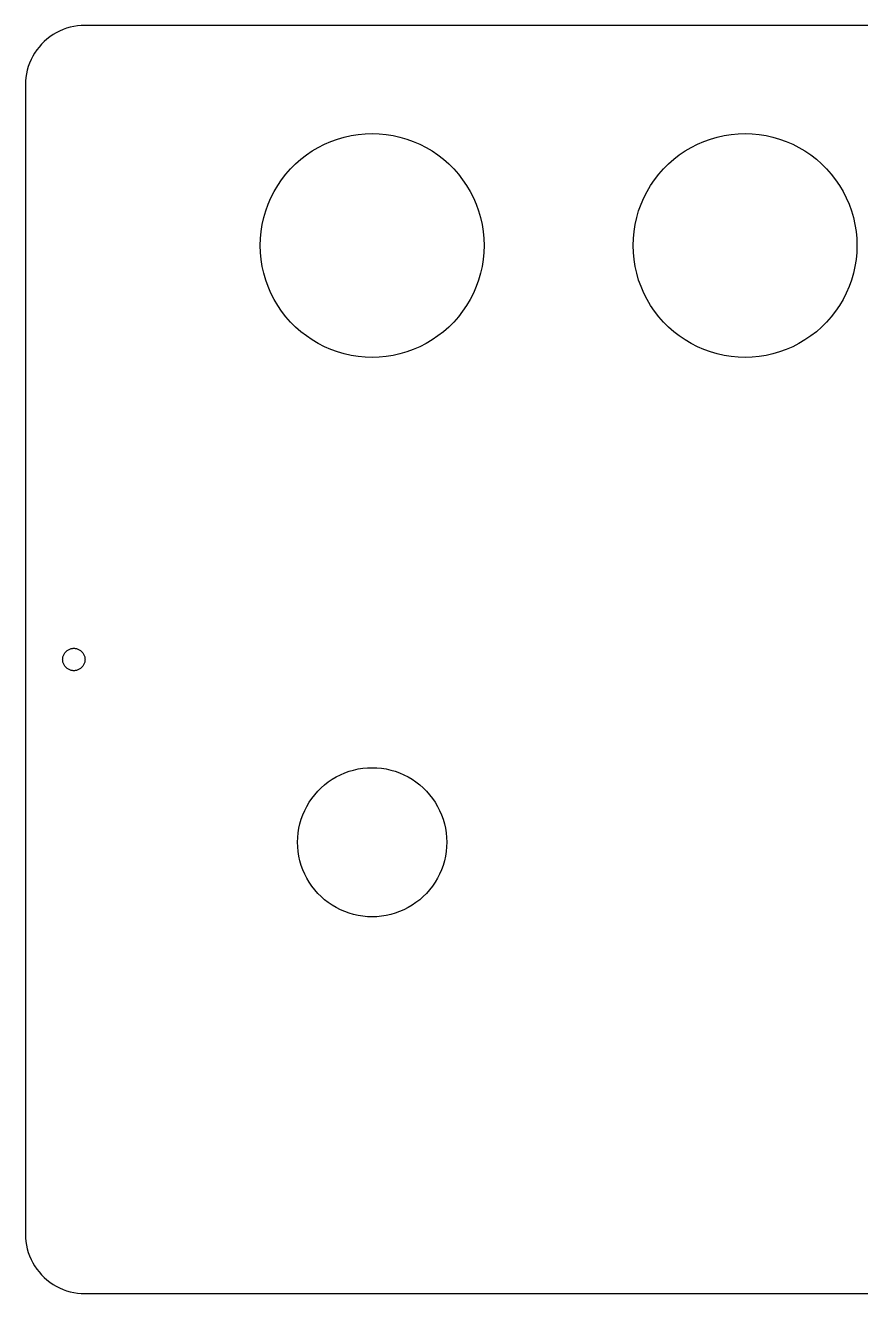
# Model space of a CAD drawing. Header units: metres. Extents: x 0 to 230, y 0 to 170.
# Drawn here: x 0 to 112, y 0 to 170 of the extents above; entities that cross this region are included whole.
import ezdxf

# ---------------------------------------------------------------- set-up
doc = ezdxf.new("R2010")
doc.units = ezdxf.units.M

msp = doc.modelspace()

# ---------------------------------------------------------------- linework, layer by layer
for p, q in [((8, 170), (7.49768, 169.984)), ((222, 170), (8, 170)), ((3.29773, 168.472), (2.90062, 168.164)), ((3.71339, 168.755), (3.29773, 168.472)), ((4.14598, 169.01), (3.71339, 168.755)), ((4.59378, 169.239), (4.14598, 169.01)), ((5.05501, 169.438), (4.59378, 169.239)), ((5.52788, 169.608), (5.05501, 169.438)), ((6.01048, 169.749), (5.52788, 169.608)), ((6.50096, 169.858), (6.01048, 169.749)), ((6.99734, 169.937), (6.50096, 169.858)), ((7.49768, 169.984), (6.99734, 169.937)), ((1.52788, 166.702), (1.24539, 166.287)), ((1.83591, 167.099), (1.52788, 166.702)), ((2.16826, 167.476), (1.83591, 167.099)), ((2.52364, 167.832), (2.16826, 167.476)), ((2.90062, 168.164), (2.52364, 167.832)), ((0.5618, 164.945), (0.39156, 164.472)), ((0.7614, 165.406), (0.5618, 164.945)), ((0.98955, 165.854), (0.7614, 165.406)), ((1.24539, 166.287), (0.98955, 165.854)), ((0.14171, 163.499), (0.0631, 163.003)), ((0.25134, 163.99), (0.14171, 163.499)), ((0.39156, 164.472), (0.25134, 163.99)), ((0.01579, 162.502), (0, 162)), ((0, 162), (0, 8)), ((0.0631, 163.003), (0.01579, 162.502)), ((40.9781, 154.447), (41.8647, 154.766)), ((41.8647, 154.766), (42.7697, 155.029)), ((42.7697, 155.029), (43.6893, 155.234)), ((43.6893, 155.234), (44.62, 155.382)), ((44.62, 155.382), (45.5582, 155.47)), ((45.5582, 155.47), (46.5, 155.5)), ((46.5, 155.5), (47.4418, 155.47)), ((47.4418, 155.47), (48.38, 155.382)), ((48.38, 155.382), (49.3107, 155.234)), ((49.3107, 155.234), (50.2303, 155.029)), ((50.2303, 155.029), (51.1353, 154.766)), ((51.1353, 154.766), (52.0219, 154.447)), ((90.9781, 154.447), (91.8647, 154.766)), ((91.8647, 154.766), (92.7696, 155.029)), ((92.7696, 155.029), (93.6893, 155.234)), ((93.6893, 155.234), (94.62, 155.382)), ((94.62, 155.382), (95.5581, 155.47)), ((95.5581, 155.47), (96.5, 155.5)), ((96.5, 155.5), (97.4418, 155.47)), ((97.4418, 155.47), (98.38, 155.382)), ((98.38, 155.382), (99.3107, 155.234)), ((99.3107, 155.234), (100.23, 155.029)), ((100.23, 155.029), (101.135, 154.766)), ((101.135, 154.766), (102.022, 154.447)), ((37.6832, 152.635), (38.4626, 153.165)), ((38.4626, 153.165), (39.2737, 153.645)), ((39.2737, 153.645), (40.1133, 154.072)), ((40.1133, 154.072), (40.9781, 154.447)), ((52.0219, 154.447), (52.8867, 154.072)), ((52.8867, 154.072), (53.7263, 153.645)), ((53.7263, 153.645), (54.5374, 153.165)), ((54.5374, 153.165), (55.3168, 152.635)), ((87.6832, 152.635), (88.4626, 153.165)), ((88.4626, 153.165), (89.2737, 153.645)), ((89.2737, 153.645), (90.1133, 154.072)), ((90.1133, 154.072), (90.9781, 154.447)), ((102.022, 154.447), (102.887, 154.072)), ((102.887, 154.072), (103.726, 153.645)), ((103.726, 153.645), (104.537, 153.165)), ((104.537, 153.165), (105.317, 152.635)), ((35.5655, 150.768), (36.2318, 151.435)), ((36.2318, 151.435), (36.9386, 152.058)), ((36.9386, 152.058), (37.6832, 152.635)), ((55.3168, 152.635), (56.0614, 152.058)), ((56.0614, 152.058), (56.7682, 151.435)), ((56.7682, 151.435), (57.4345, 150.768)), ((85.5655, 150.768), (86.2318, 151.435)), ((86.2318, 151.435), (86.9386, 152.058)), ((86.9386, 152.058), (87.6832, 152.635)), ((105.317, 152.635), (106.061, 152.058)), ((106.061, 152.058), (106.768, 151.435)), ((106.768, 151.435), (107.435, 150.768)), ((34.3647, 149.317), (34.9423, 150.061)), ((34.9423, 150.061), (35.5655, 150.768)), ((57.4345, 150.768), (58.0577, 150.061)), ((58.0577, 150.061), (58.6353, 149.317)), ((84.3647, 149.317), (84.9423, 150.061)), ((84.9423, 150.061), (85.5655, 150.768)), ((107.435, 150.768), (108.058, 150.061)), ((108.058, 150.061), (108.635, 149.317)), ((33.3554, 147.726), (33.8351, 148.537)), ((33.8351, 148.537), (34.3647, 149.317)), ((58.6353, 149.317), (59.1649, 148.537)), ((59.1649, 148.537), (59.6446, 147.726)), ((83.3554, 147.726), (83.8351, 148.537)), ((83.8351, 148.537), (84.3647, 149.317)), ((108.635, 149.317), (109.165, 148.537)), ((109.165, 148.537), (109.645, 147.726)), ((32.5534, 146.022), (32.9276, 146.887)), ((32.9276, 146.887), (33.3554, 147.726)), ((59.6446, 147.726), (60.0724, 146.887)), ((60.0724, 146.887), (60.4466, 146.022)), ((82.5533, 146.022), (82.9276, 146.887)), ((82.9276, 146.887), (83.3554, 147.726)), ((109.645, 147.726), (110.072, 146.887)), ((110.072, 146.887), (110.447, 146.022)), ((31.9713, 144.23), (32.2342, 145.135)), ((32.2342, 145.135), (32.5534, 146.022)), ((60.4466, 146.022), (60.7658, 145.135)), ((60.7658, 145.135), (61.0287, 144.23)), ((81.9713, 144.23), (82.2341, 145.135)), ((82.2341, 145.135), (82.5533, 146.022)), ((110.447, 146.022), (110.766, 145.135)), ((110.766, 145.135), (111.029, 144.23)), ((31.6183, 142.38), (31.7657, 143.311)), ((31.7657, 143.311), (31.9713, 144.23)), ((61.0287, 144.23), (61.2343, 143.311)), ((61.2343, 143.311), (61.3817, 142.38)), ((81.6183, 142.38), (81.7657, 143.311)), ((81.7657, 143.311), (81.9713, 144.23)), ((111.029, 144.23), (111.234, 143.311)), ((111.234, 143.311), (111.382, 142.38)), ((31.5, 140.5), (31.5296, 141.442)), ((31.5296, 141.442), (31.6183, 142.38)), ((61.3817, 142.38), (61.4704, 141.442)), ((61.4704, 141.442), (61.5, 140.5)), ((81.5, 140.5), (81.5296, 141.442)), ((81.5296, 141.442), (81.6183, 142.38)), ((111.382, 142.38), (111.47, 141.442)), ((111.47, 141.442), (111.5, 140.5)), ((31.5296, 139.558), (31.5, 140.5)), ((31.6183, 138.62), (31.5296, 139.558)), ((61.4704, 139.558), (61.3817, 138.62)), ((61.5, 140.5), (61.4704, 139.558)), ((81.5296, 139.558), (81.5, 140.5)), ((81.6183, 138.62), (81.5296, 139.558)), ((111.47, 139.558), (111.382, 138.62)), ((111.5, 140.5), (111.47, 139.558)), ((31.7657, 137.689), (31.6183, 138.62)), ((61.3817, 138.62), (61.2343, 137.689)), ((81.7657, 137.689), (81.6183, 138.62)), ((111.382, 138.62), (111.234, 137.689)), ((31.9713, 136.77), (31.7657, 137.689)), ((32.2342, 135.865), (31.9713, 136.77)), ((61.0287, 136.77), (60.7658, 135.865)), ((61.2343, 137.689), (61.0287, 136.77)), ((81.9713, 136.77), (81.7657, 137.689)), ((82.2341, 135.865), (81.9713, 136.77)), ((111.029, 136.77), (110.766, 135.865)), ((111.234, 137.689), (111.029, 136.77)), ((32.5534, 134.978), (32.2342, 135.865)), ((32.9276, 134.113), (32.5534, 134.978)), ((60.4466, 134.978), (60.0724, 134.113)), ((60.7658, 135.865), (60.4466, 134.978)), ((82.5533, 134.978), (82.2341, 135.865)), ((82.9276, 134.113), (82.5533, 134.978)), ((110.447, 134.978), (110.072, 134.113)), ((110.766, 135.865), (110.447, 134.978)), ((33.3554, 133.274), (32.9276, 134.113)), ((33.8351, 132.463), (33.3554, 133.274)), ((59.6446, 133.274), (59.1649, 132.463)), ((60.0724, 134.113), (59.6446, 133.274)), ((83.3554, 133.274), (82.9276, 134.113)), ((83.8351, 132.463), (83.3554, 133.274)), ((109.645, 133.274), (109.165, 132.463)), ((110.072, 134.113), (109.645, 133.274)), ((34.3647, 131.683), (33.8351, 132.463)), ((34.9423, 130.939), (34.3647, 131.683)), ((35.5655, 130.232), (34.9423, 130.939)), ((58.0577, 130.939), (57.4345, 130.232)), ((58.6353, 131.683), (58.0577, 130.939)), ((59.1649, 132.463), (58.6353, 131.683)), ((84.3647, 131.683), (83.8351, 132.463)), ((84.9423, 130.939), (84.3647, 131.683)), ((85.5655, 130.232), (84.9423, 130.939)), ((108.058, 130.939), (107.435, 130.232)), ((108.635, 131.683), (108.058, 130.939)), ((109.165, 132.463), (108.635, 131.683)), ((36.2318, 129.565), (35.5655, 130.232)), ((36.9386, 128.942), (36.2318, 129.565)), ((56.7682, 129.565), (56.0614, 128.942)), ((57.4345, 130.232), (56.7682, 129.565)), ((86.2318, 129.565), (85.5655, 130.232)), ((86.9386, 128.942), (86.2318, 129.565)), ((106.768, 129.565), (106.061, 128.942)), ((107.435, 130.232), (106.768, 129.565)), ((37.6832, 128.365), (36.9386, 128.942)), ((38.4626, 127.835), (37.6832, 128.365)), ((39.2737, 127.355), (38.4626, 127.835)), ((54.5374, 127.835), (53.7263, 127.355)), ((55.3168, 128.365), (54.5374, 127.835)), ((56.0614, 128.942), (55.3168, 128.365)), ((87.6832, 128.365), (86.9386, 128.942)), ((88.4626, 127.835), (87.6832, 128.365)), ((89.2737, 127.355), (88.4626, 127.835)), ((104.537, 127.835), (103.726, 127.355)), ((105.317, 128.365), (104.537, 127.835)), ((106.061, 128.942), (105.317, 128.365)), ((40.1133, 126.928), (39.2737, 127.355)), ((40.9781, 126.553), (40.1133, 126.928)), ((41.8647, 126.234), (40.9781, 126.553)), ((42.7697, 125.971), (41.8647, 126.234)), ((43.6893, 125.766), (42.7697, 125.971)), ((50.2303, 125.971), (49.3107, 125.766)), ((51.1353, 126.234), (50.2303, 125.971)), ((52.0219, 126.553), (51.1353, 126.234)), ((52.8867, 126.928), (52.0219, 126.553)), ((53.7263, 127.355), (52.8867, 126.928)), ((90.1133, 126.928), (89.2737, 127.355)), ((90.9781, 126.553), (90.1133, 126.928)), ((91.8647, 126.234), (90.9781, 126.553)), ((92.7696, 125.971), (91.8647, 126.234)), ((93.6893, 125.766), (92.7696, 125.971)), ((100.23, 125.971), (99.3107, 125.766)), ((101.135, 126.234), (100.23, 125.971)), ((102.022, 126.553), (101.135, 126.234)), ((102.887, 126.928), (102.022, 126.553)), ((103.726, 127.355), (102.887, 126.928)), ((44.62, 125.618), (43.6893, 125.766)), ((45.5582, 125.53), (44.62, 125.618)), ((46.5, 125.5), (45.5582, 125.53)), ((47.4418, 125.53), (46.5, 125.5)), ((48.38, 125.618), (47.4418, 125.53)), ((49.3107, 125.766), (48.38, 125.618)), ((94.62, 125.618), (93.6893, 125.766)), ((95.5581, 125.53), (94.62, 125.618)), ((96.5, 125.5), (95.5581, 125.53)), ((97.4418, 125.53), (96.5, 125.5)), ((98.38, 125.618), (97.4418, 125.53)), ((99.3107, 125.766), (98.38, 125.618)), ((5, 85), (5.00294, 85.0942)), ((5.00294, 84.9058), (5, 85)), ((5.00294, 85.0942), (5.01183, 85.188)), ((5.01183, 85.188), (5.02657, 85.2811)), ((5.02657, 85.2811), (5.04712, 85.373)), ((5.04712, 85.373), (5.07341, 85.4635)), ((5.07341, 85.4635), (5.10533, 85.5522)), ((5.10533, 85.5522), (5.14275, 85.6387)), ((5.14275, 85.6387), (5.18553, 85.7226)), ((5.18553, 85.7226), (5.23351, 85.8037)), ((5.23351, 85.8037), (5.28647, 85.8817)), ((5.28647, 85.8817), (5.34422, 85.9561)), ((5.34422, 85.9561), (5.40654, 86.0268)), ((5.40654, 86.0268), (5.47318, 86.0934)), ((5.47318, 86.0934), (5.54385, 86.1558)), ((5.54385, 86.1558), (5.61832, 86.2135)), ((5.61832, 86.2135), (5.69626, 86.2665)), ((5.69626, 86.2665), (5.77736, 86.3145)), ((5.77736, 86.3145), (5.86133, 86.3572)), ((5.86133, 86.3572), (5.9478, 86.3947)), ((5.9478, 86.3947), (6.03647, 86.4266)), ((6.03647, 86.4266), (6.12695, 86.4529)), ((6.12695, 86.4529), (6.21892, 86.4734)), ((6.21892, 86.4734), (6.312, 86.4882)), ((6.312, 86.4882), (6.40581, 86.497)), ((6.40581, 86.497), (6.5, 86.5)), ((6.5, 86.5), (6.59418, 86.497)), ((6.59418, 86.497), (6.68799, 86.4882)), ((6.68799, 86.4882), (6.78107, 86.4734)), ((6.78107, 86.4734), (6.87303, 86.4529)), ((6.87303, 86.4529), (6.96352, 86.4266)), ((6.96352, 86.4266), (7.05219, 86.3947)), ((7.05219, 86.3947), (7.13866, 86.3572)), ((7.13866, 86.3572), (7.22263, 86.3145)), ((7.22263, 86.3145), (7.30373, 86.2665)), ((7.30373, 86.2665), (7.38167, 86.2135)), ((7.38167, 86.2135), (7.45613, 86.1558)), ((7.45613, 86.1558), (7.52681, 86.0934)), ((7.52681, 86.0934), (7.59344, 86.0268)), ((7.59344, 86.0268), (7.65576, 85.9561)), ((7.65576, 85.9561), (7.71352, 85.8817)), ((7.71352, 85.8817), (7.76648, 85.8037)), ((7.76648, 85.8037), (7.81445, 85.7226)), ((7.81445, 85.7226), (7.85724, 85.6387)), ((7.85724, 85.6387), (7.89465, 85.5522)), ((7.89465, 85.5522), (7.92657, 85.4635)), ((7.92657, 85.4635), (7.95287, 85.373)), ((7.95287, 85.373), (7.97342, 85.2811)), ((7.97342, 85.2811), (7.98816, 85.188)), ((7.98816, 85.188), (7.99704, 85.0942)), ((7.99704, 85.0942), (8, 85)), ((8, 85), (7.99704, 84.9058)), ((5.01183, 84.812), (5.00294, 84.9058)), ((5.02657, 84.7189), (5.01183, 84.812)), ((5.04712, 84.627), (5.02657, 84.7189)), ((5.07341, 84.5365), (5.04712, 84.627)), ((5.10533, 84.4478), (5.07341, 84.5365)), ((5.14275, 84.3613), (5.10533, 84.4478)), ((5.18553, 84.2774), (5.14275, 84.3613)), ((5.23351, 84.1963), (5.18553, 84.2774)), ((5.28647, 84.1183), (5.23351, 84.1963)), ((5.34422, 84.0439), (5.28647, 84.1183)), ((5.40654, 83.9732), (5.34422, 84.0439)), ((5.47318, 83.9065), (5.40654, 83.9732)), ((5.54385, 83.8442), (5.47318, 83.9065)), ((5.61832, 83.7865), (5.54385, 83.8442)), ((5.69626, 83.7335), (5.61832, 83.7865)), ((5.77736, 83.6855), (5.69626, 83.7335)), ((5.86133, 83.6427), (5.77736, 83.6855)), ((5.9478, 83.6053), (5.86133, 83.6427)), ((6.03647, 83.5734), (5.9478, 83.6053)), ((6.12695, 83.5471), (6.03647, 83.5734)), ((6.21892, 83.5266), (6.12695, 83.5471)), ((6.312, 83.5118), (6.21892, 83.5266)), ((6.40581, 83.5029), (6.312, 83.5118)), ((6.5, 83.5), (6.40581, 83.5029)), ((6.59418, 83.5029), (6.5, 83.5)), ((6.68799, 83.5118), (6.59418, 83.5029)), ((6.78107, 83.5266), (6.68799, 83.5118)), ((6.87303, 83.5471), (6.78107, 83.5266)), ((6.96352, 83.5734), (6.87303, 83.5471)), ((7.05219, 83.6053), (6.96352, 83.5734)), ((7.13866, 83.6427), (7.05219, 83.6053)), ((7.22263, 83.6855), (7.13866, 83.6427)), ((7.30373, 83.7335), (7.22263, 83.6855)), ((7.38167, 83.7865), (7.30373, 83.7335)), ((7.45613, 83.8442), (7.38167, 83.7865)), ((7.52681, 83.9065), (7.45613, 83.8442)), ((7.59344, 83.9732), (7.52681, 83.9065)), ((7.65576, 84.0439), (7.59344, 83.9732)), ((7.71352, 84.1183), (7.65576, 84.0439)), ((7.76648, 84.1963), (7.71352, 84.1183)), ((7.81445, 84.2774), (7.76648, 84.1963)), ((7.85724, 84.3613), (7.81445, 84.2774)), ((7.89465, 84.4478), (7.85724, 84.3613)), ((7.92657, 84.5365), (7.89465, 84.4478)), ((7.95287, 84.627), (7.92657, 84.5365)), ((7.97342, 84.7189), (7.95287, 84.627)), ((7.98816, 84.812), (7.97342, 84.7189)), ((7.99704, 84.9058), (7.98816, 84.812)), ((42.2422, 69.5483), (42.8188, 69.7978)), ((42.8188, 69.7978), (43.4098, 70.0106)), ((43.4098, 70.0106), (44.0131, 70.1858)), ((44.0131, 70.1858), (44.6262, 70.3229)), ((44.6262, 70.3229), (45.2467, 70.4211)), ((45.2467, 70.4211), (45.8721, 70.4803)), ((45.8721, 70.4803), (46.5, 70.5)), ((46.5, 70.5), (47.1279, 70.4803)), ((47.1279, 70.4803), (47.7533, 70.4211)), ((47.7533, 70.4211), (48.3738, 70.3229)), ((48.3738, 70.3229), (48.9869, 70.1858)), ((48.9869, 70.1858), (49.5902, 70.0106)), ((49.5902, 70.0106), (50.1812, 69.7978)), ((50.1812, 69.7978), (50.7578, 69.5483)), ((39.6545, 67.7897), (40.1258, 68.2051)), ((40.1258, 68.2051), (40.6222, 68.5902)), ((40.6222, 68.5902), (41.1417, 68.9433)), ((41.1417, 68.9433), (41.6825, 69.2631)), ((41.6825, 69.2631), (42.2422, 69.5483)), ((50.7578, 69.5483), (51.3175, 69.2631)), ((51.3175, 69.2631), (51.8583, 68.9433)), ((51.8583, 68.9433), (52.3778, 68.5902)), ((52.3778, 68.5902), (52.8742, 68.2051)), ((52.8742, 68.2051), (53.3455, 67.7897)), ((38.0567, 65.8583), (38.4098, 66.3778)), ((38.4098, 66.3778), (38.7949, 66.8742)), ((38.7949, 66.8742), (39.2103, 67.3455)), ((39.2103, 67.3455), (39.6545, 67.7897)), ((53.3455, 67.7897), (53.7897, 67.3455)), ((53.7897, 67.3455), (54.2051, 66.8742)), ((54.2051, 66.8742), (54.5902, 66.3778)), ((54.5902, 66.3778), (54.9433, 65.8583)), ((37.2022, 64.1812), (37.4517, 64.7578)), ((37.4517, 64.7578), (37.7369, 65.3175)), ((37.7369, 65.3175), (38.0567, 65.8583)), ((54.9433, 65.8583), (55.2631, 65.3175)), ((55.2631, 65.3175), (55.5483, 64.7578)), ((55.5483, 64.7578), (55.7978, 64.1812)), ((36.6771, 62.3738), (36.8142, 62.9869)), ((36.8142, 62.9869), (36.9894, 63.5902)), ((36.9894, 63.5902), (37.2022, 64.1812)), ((55.7978, 64.1812), (56.0106, 63.5902)), ((56.0106, 63.5902), (56.1858, 62.9869)), ((56.1858, 62.9869), (56.3229, 62.3738)), ((36.5197, 61.1279), (36.5789, 61.7533)), ((36.5789, 61.7533), (36.6771, 62.3738)), ((56.3229, 62.3738), (56.4211, 61.7533)), ((56.4211, 61.7533), (56.4803, 61.1279)), ((36.5, 60.5), (36.5197, 61.1279)), ((36.5197, 59.8721), (36.5, 60.5)), ((36.5789, 59.2467), (36.5197, 59.8721)), ((56.4803, 59.8721), (56.4211, 59.2467)), ((56.4803, 61.1279), (56.5, 60.5)), ((56.5, 60.5), (56.4803, 59.8721)), ((36.6771, 58.6262), (36.5789, 59.2467)), ((36.8142, 58.0131), (36.6771, 58.6262)), ((36.9894, 57.4098), (36.8142, 58.0131)), ((56.1858, 58.0131), (56.0106, 57.4098)), ((56.3229, 58.6262), (56.1858, 58.0131)), ((56.4211, 59.2467), (56.3229, 58.6262)), ((37.2022, 56.8188), (36.9894, 57.4098)), ((37.4517, 56.2422), (37.2022, 56.8188)), ((37.7369, 55.6825), (37.4517, 56.2422)), ((55.5483, 56.2422), (55.2631, 55.6825)), ((55.7978, 56.8188), (55.5483, 56.2422)), ((56.0106, 57.4098), (55.7978, 56.8188)), ((38.0567, 55.1417), (37.7369, 55.6825)), ((38.4098, 54.6222), (38.0567, 55.1417)), ((38.7949, 54.1258), (38.4098, 54.6222)), ((54.5902, 54.6222), (54.2051, 54.1258)), ((54.9433, 55.1417), (54.5902, 54.6222)), ((55.2631, 55.6825), (54.9433, 55.1417)), ((39.2103, 53.6545), (38.7949, 54.1258)), ((39.6545, 53.2103), (39.2103, 53.6545)), ((40.1258, 52.7949), (39.6545, 53.2103)), ((40.6222, 52.4098), (40.1258, 52.7949)), ((52.8742, 52.7949), (52.3778, 52.4098)), ((53.3455, 53.2103), (52.8742, 52.7949)), ((53.7897, 53.6545), (53.3455, 53.2103)), ((54.2051, 54.1258), (53.7897, 53.6545)), ((41.1417, 52.0567), (40.6222, 52.4098)), ((41.6825, 51.7369), (41.1417, 52.0567)), ((42.2422, 51.4517), (41.6825, 51.7369)), ((42.8188, 51.2022), (42.2422, 51.4517)), ((43.4098, 50.9894), (42.8188, 51.2022)), ((50.1812, 51.2022), (49.5902, 50.9894)), ((50.7578, 51.4517), (50.1812, 51.2022)), ((51.3175, 51.7369), (50.7578, 51.4517)), ((51.8583, 52.0567), (51.3175, 51.7369)), ((52.3778, 52.4098), (51.8583, 52.0567)), ((44.0131, 50.8142), (43.4098, 50.9894)), ((44.6262, 50.6771), (44.0131, 50.8142)), ((45.2467, 50.5789), (44.6262, 50.6771)), ((45.8721, 50.5197), (45.2467, 50.5789)), ((46.5, 50.5), (45.8721, 50.5197)), ((47.1279, 50.5197), (46.5, 50.5)), ((47.7533, 50.5789), (47.1279, 50.5197)), ((48.3738, 50.6771), (47.7533, 50.5789)), ((48.9869, 50.8142), (48.3738, 50.6771)), ((49.5902, 50.9894), (48.9869, 50.8142)), ((0, 8), (0.01579, 7.49768)), ((0.01579, 7.49768), (0.0631, 6.99734)), ((0.0631, 6.99734), (0.14171, 6.50096)), ((0.14171, 6.50096), (0.25134, 6.01048)), ((0.25134, 6.01048), (0.39156, 5.52788)), ((0.39156, 5.52788), (0.5618, 5.05501)), ((0.5618, 5.05501), (0.7614, 4.59378)), ((0.7614, 4.59378), (0.98955, 4.14598)), ((0.98955, 4.14598), (1.24539, 3.71339)), ((1.24539, 3.71339), (1.52788, 3.29773)), ((1.52788, 3.29773), (1.83591, 2.90062)), ((1.83591, 2.90062), (2.16826, 2.52364)), ((2.16826, 2.52364), (2.52364, 2.16826)), ((2.52364, 2.16826), (2.90062, 1.83591)), ((2.90062, 1.83591), (3.29773, 1.52788)), ((3.29773, 1.52788), (3.71339, 1.24539)), ((3.71339, 1.24539), (4.14598, 0.98955)), ((4.14598, 0.98955), (4.59378, 0.7614)), ((4.59378, 0.7614), (5.05501, 0.5618)), ((5.05501, 0.5618), (5.52788, 0.39156)), ((5.52788, 0.39156), (6.01048, 0.25134)), ((6.01048, 0.25134), (6.50096, 0.14171)), ((6.50096, 0.14171), (6.99734, 0.0631)), ((6.99734, 0.0631), (7.49768, 0.01579)), ((7.49768, 0.01579), (8, 0)), ((8, 0), (222, 0))]:
    msp.add_line(p, q)

doc.saveas('drawing.dxf')
